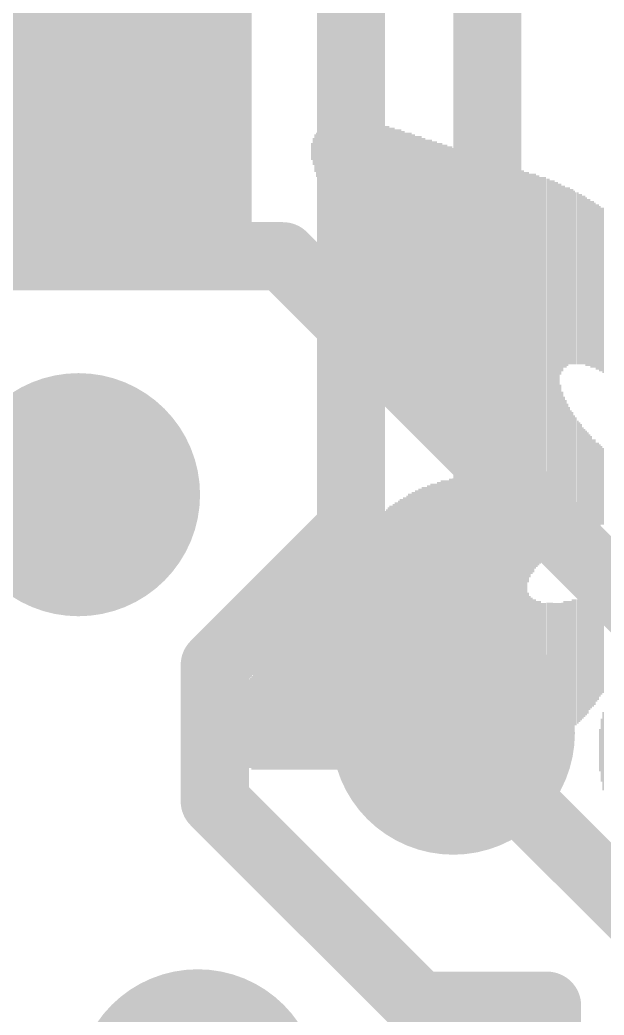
# Model space of a CAD drawing. Extents: x -12.9 to 57.5, y -7.5 to 35.5.
# Drawn here: x 19.594 to 21.771, y 15.459 to 19.169 of the extents above; entities that cross this region are included whole.
import ezdxf

# ---------------------------------------------------------------- set-up
doc = ezdxf.new("R2010")
doc.units = 0
for name, color, linetype in [('1', 12, 'CONTINUOUS'), ('16', 132, 'CONTINUOUS'), ('18', 110, 'CONTINUOUS'), ('21', 40, 'CONTINUOUS')]:
    doc.layers.add(name, color=color, linetype=linetype)

# ---------------------------------------------------------------- blocks, each defined once
blk = doc.blocks.new('RECT')
blk.add_solid([(-0.5, -0.5), (0.5, -0.5), (-0.5, 0.5), (0.5, 0.5)])
blk = doc.blocks.new('ROUNDV')
at = {"const_width": 0.5}
blk.add_lwpolyline([(0, -0.25, 1), (0, 0.25, 1), (0, -0.25)], format="xyb", dxfattribs=at)

msp = doc.modelspace()

# ---------------------------------------------------------------- linework, layer by layer
at = {"layer": '1', "const_width": 0.254}
for points in [[(20.828, 17.272), (20.828, 19.812)], [(19.757, 19.757), (19.757, 18.923)], [(21.336, 19.431), (21.336, 16.51)], [(19.7476, 18.923), (18.249, 17.4244)], [(19.757, 18.923), (19.7476, 18.923)], [(20.32, 16.764), (20.828, 17.272)], [(20.32, 16.256), (20.32, 16.764)], [(21.336, 16.51), (21.209, 16.51)], [(21.082, 15.494), (20.32, 16.256)], [(21.082, 15.494), (21.5585, 15.494)], [(21.5585, 15.494), (21.5585, 14.524)]]:
    msp.add_lwpolyline(points, dxfattribs=at)
at = {"layer": '1', "const_width": 0.127}
for points in [[(19.7476, 18.9865, 1), (19.7476, 18.8595)], [(19.7925, 18.8781, 1), (19.7027, 18.9679)], [(19.757, 18.8595, 1), (19.757, 18.9865)], [(19.6935, 18.923, 1), (19.8205, 18.923)], [(20.8729, 17.2271, 1), (20.7831, 17.3169)], [(20.7645, 17.272, 1), (20.8915, 17.272)], [(20.3835, 16.764, 1), (20.2565, 16.764)], [(20.2751, 16.8089, 1), (20.3649, 16.7191)], [(21.209, 16.5735, 1), (21.209, 16.4465)], [(21.336, 16.4465, 1), (21.336, 16.5735)], [(21.2725, 16.51, 1), (21.3995, 16.51)], [(20.3649, 16.3009, 1), (20.2751, 16.2111)], [(20.2565, 16.256, 1), (20.3835, 16.256)], [(21.082, 15.5575, 1), (21.082, 15.4305)], [(21.622, 15.494, 1), (21.495, 15.494)], [(21.5585, 15.4305, 1), (21.5585, 15.5575)], [(21.0371, 15.4491, 1), (21.1269, 15.5389)]]:
    msp.add_lwpolyline(points, format="xyb", dxfattribs=at)
at = {"layer": '16', "const_width": 0.254}
for points in [[(20.574, 18.288), (19.05, 18.288)], [(20.574, 18.288), (26.035, 12.827)], [(21.209, 16.51), (25.273, 12.446)]]:
    msp.add_lwpolyline(points, dxfattribs=at)
at = {"layer": '16', "const_width": 0.127}
for points in [[(20.6189, 18.3329, 1), (20.5291, 18.2431)], [(20.574, 18.2245, 1), (20.574, 18.3515)], [(21.2539, 16.5549, 1), (21.1641, 16.4651)]]:
    msp.add_lwpolyline(points, format="xyb", dxfattribs=at)

# ---------------------------------------------------------------- block references
at = {"layer": '1', "xscale": 1.4, "yscale": 1.4, "rotation": 270}
msp.add_blockref('RECT', (19.757, 18.923), dxfattribs=at)
at = {"layer": '18', "xscale": 0.9064, "yscale": 0.9064}
for p in [(19.812, 17.399), (19.812, 17.399), (21.209, 16.51), (21.209, 16.51), (20.2565, 15.1765), (20.2565, 15.1765)]:
    msp.add_blockref('ROUNDV', p, dxfattribs=at)
at = {"layer": '21', "rotation": 270}
for p, xscale, yscale in [((20.7772, 18.5801), 0.4636, 0.0064), ((20.7836, 18.5706), 0.4826, 0.0063), ((20.7899, 18.5643), 0.4953, 0.0064), ((20.7963, 18.5516), 0.5207, 0.0063), ((20.8026, 18.5452), 0.5334, 0.0064), ((20.8089, 18.5325), 0.5588, 0.0063), ((20.8153, 18.523), 0.5779, 0.0064), ((20.8217, 18.5135), 0.5969, 0.0063), ((20.828, 18.5039), 0.616, 0.0064), ((20.8344, 18.4944), 0.635, 0.0063), ((20.8407, 18.4849), 0.6541, 0.0064), ((20.7201, 18.65), 0.2477, 0.0063), ((20.7264, 18.6404), 0.2794, 0.0064), ((20.7327, 18.6373), 0.2985, 0.0063), ((20.7391, 18.6277), 0.3302, 0.0064), ((20.7455, 18.6213), 0.3429, 0.0063), ((20.7518, 18.6119), 0.3747, 0.0064), ((20.7582, 18.6024), 0.3937, 0.0063), ((20.7645, 18.5992), 0.4127, 0.0064), ((20.7708, 18.5864), 0.4381, 0.0063), ((20.847, 18.4721), 0.6667, 0.0063), ((20.8534, 18.4626), 0.6858, 0.0064), ((20.8598, 18.4531), 0.7048, 0.0063), ((20.8661, 18.4436), 0.7239, 0.0064), ((20.8725, 18.434), 0.7429, 0.0063), ((20.8788, 18.4214), 0.7557, 0.0064), ((20.8851, 18.4119), 0.7747, 0.0063), ((20.8915, 18.4023), 0.7938, 0.0064), ((20.8979, 18.3896), 0.8064, 0.0063), ((20.9042, 18.3801), 0.8255, 0.0064), ((20.9106, 18.3706), 0.8445, 0.0063), ((20.9169, 18.3578), 0.8573, 0.0064), ((20.9232, 18.3515), 0.87, 0.0063), ((20.9296, 18.342), 0.889, 0.0064), ((20.936, 18.3325), 0.8953, 0.0063), ((20.9423, 18.3261), 0.908, 0.0064), ((20.9487, 18.3198), 0.9207, 0.0063), ((20.955, 18.3102), 0.9271, 0.0064), ((20.9613, 18.3039), 0.9398, 0.0063), ((20.9677, 18.2976), 0.9525, 0.0064), ((20.6946, 18.6722), 0.1397, 0.0063), ((20.701, 18.6659), 0.1651, 0.0064), ((20.7074, 18.6626), 0.1969, 0.0063), ((20.7137, 18.6563), 0.2222, 0.0064), ((20.9741, 18.288), 0.9588, 0.0063), ((20.9804, 18.2817), 0.9715, 0.0064), ((20.9868, 18.2753), 0.9842, 0.0063), ((20.9931, 18.269), 0.9843, 0.0064), ((20.9994, 18.2626), 0.997, 0.0063), ((21.0058, 18.2595), 1.0033, 0.0064), ((21.0122, 18.2531), 1.016, 0.0063), ((21.0185, 18.2467), 1.016, 0.0064), ((21.0249, 18.2436), 1.0223, 0.0063), ((21.0312, 18.234), 1.0287, 0.0064), ((21.0375, 18.2309), 1.0351, 0.0063), ((21.0439, 18.2245), 1.0478, 0.0064), ((21.0503, 18.2214), 1.0541, 0.0063), ((21.0566, 18.215), 1.0541, 0.0064), ((21.063, 18.2118), 1.0604, 0.0063), ((20.682, 18.6786), 0.0635, 0.0063), ((20.6883, 18.6785), 0.1016, 0.0064), ((21.0693, 18.2055), 1.0605, 0.0064), ((21.0756, 18.2023), 1.0668, 0.0063), ((21.082, 18.1959), 1.0795, 0.0064), ((21.0884, 18.1928), 1.0859, 0.0063), ((21.0947, 18.1864), 1.0858, 0.0064), ((21.1011, 18.1832), 1.0922, 0.0063), ((21.1074, 18.1801), 1.0859, 0.0064), ((21.1137, 18.1737), 1.0986, 0.0063), ((21.1201, 18.1737), 1.0986, 0.0064), ((21.1265, 18.1706), 1.1049, 0.0063), ((21.1328, 18.1641), 1.1049, 0.0064), ((21.1392, 18.161), 1.1112, 0.0063), ((21.1455, 18.1578), 1.1176, 0.0064), ((21.1518, 18.1515), 1.1176, 0.0063), ((21.1582, 18.1515), 1.1176, 0.0064), ((21.1646, 18.1483), 1.124, 0.0063), ((21.1709, 18.142), 1.1239, 0.0064), ((21.1773, 18.1388), 1.1303, 0.0063), ((21.1836, 18.1388), 1.1303, 0.0064), ((21.1899, 18.1325), 1.1303, 0.0063), ((21.1963, 18.1293), 1.1367, 0.0064), ((21.2027, 18.1293), 1.1367, 0.0063), ((21.209, 18.1229), 1.1366, 0.0064), ((21.2154, 18.1229), 1.1366, 0.0063), ((21.2217, 18.1197), 1.143, 0.0064), ((21.228, 18.1134), 1.143, 0.0063), ((21.2344, 18.1134), 1.143, 0.0064), ((21.2408, 18.1102), 1.1494, 0.0063), ((21.2471, 18.107), 1.143, 0.0064), ((21.2535, 18.1039), 1.1493, 0.0063), ((21.2598, 18.1039), 1.1493, 0.0064), ((21.2661, 18.0975), 1.1494, 0.0063), ((21.2725, 18.0975), 1.1494, 0.0064), ((21.2789, 18.0975), 1.1494, 0.0063), ((21.2852, 18.0912), 1.1493, 0.0064), ((21.2916, 18.0912), 1.1493, 0.0063), ((21.2979, 18.0879), 1.1557, 0.0064), ((21.3042, 18.0848), 1.1494, 0.0063), ((21.3106, 18.0848), 1.1494, 0.0064), ((21.317, 18.0816), 1.1557, 0.0063), ((21.3233, 18.0785), 1.1493, 0.0064), ((21.3297, 18.0785), 1.1493, 0.0063), ((21.336, 18.0753), 1.1557, 0.0064), ((21.3423, 18.0721), 1.1494, 0.0063), ((21.3487, 18.0721), 1.1494, 0.0064), ((21.3551, 18.0721), 1.1494, 0.0063), ((21.3614, 18.0658), 1.1493, 0.0064), ((21.3678, 18.0658), 1.1493, 0.0063), ((21.3741, 18.0658), 1.1493, 0.0064), ((21.3804, 18.0594), 1.1494, 0.0063), ((21.3868, 18.0594), 1.1494, 0.0064), ((21.3932, 18.0594), 1.1494, 0.0063), ((21.3995, 18.0562), 1.143, 0.0064), ((21.4059, 18.0531), 1.1493, 0.0063), ((21.4122, 18.0531), 1.1493, 0.0064), ((21.4185, 18.0499), 1.143, 0.0063), ((21.4249, 18.0467), 1.1494, 0.0064), ((21.4313, 18.0467), 1.1494, 0.0063), ((21.4376, 17.5165), 2.1971, 0.0064), ((21.444, 17.5165), 2.1971, 0.0063), ((21.4503, 17.5165), 2.1971, 0.0064), ((21.4566, 17.5165), 2.1844, 0.0063), ((21.463, 17.5165), 2.1844, 0.0064), ((21.4694, 17.5165), 2.1844, 0.0063), ((21.4757, 17.5165), 2.1717, 0.0064), ((21.4821, 17.5165), 2.1717, 0.0063), ((21.4884, 17.8372), 1.5303, 0.0064), ((21.4947, 17.8435), 1.505, 0.0063), ((21.5011, 17.8498), 1.4923, 0.0064), ((21.5075, 17.853), 1.4859, 0.0063), ((21.5138, 17.8594), 1.4732, 0.0064), ((21.5202, 17.8593), 1.4605, 0.0063), ((21.5265, 17.8626), 1.4541, 0.0064), ((21.5328, 17.8626), 1.4415, 0.0063), ((21.5392, 17.8658), 1.4351, 0.0064), ((21.5456, 17.8689), 1.4288, 0.0063), ((21.5519, 17.8721), 1.4224, 0.0064), ((21.5583, 17.8721), 1.4097, 0.0063), ((21.5646, 17.8753), 1.4033, 0.0064), ((21.5709, 17.8753), 1.3907, 0.0063), ((21.5773, 17.8785), 1.3843, 0.0064), ((21.5837, 17.8785), 1.3843, 0.0063), ((21.59, 17.8784), 1.3716, 0.0064), ((21.5964, 17.8816), 1.3652, 0.0063), ((21.6027, 17.8816), 1.3526, 0.0064), ((21.609, 18.2023), 0.7112, 0.0063), ((21.6154, 18.2055), 0.6921, 0.0064), ((21.6218, 18.2118), 0.6794, 0.0063), ((21.6281, 18.2087), 0.6731, 0.0064), ((21.6345, 18.2118), 0.6668, 0.0063), ((21.6408, 18.215), 0.6604, 0.0064), ((21.6471, 18.2118), 0.654, 0.0063), ((21.6535, 18.2118), 0.654, 0.0064), ((21.6599, 18.2087), 0.6477, 0.0063), ((21.6662, 18.2055), 0.6413, 0.0064), ((21.6726, 18.2055), 0.6413, 0.0063), ((21.6789, 18.2023), 0.635, 0.0064), ((21.6852, 18.2023), 0.635, 0.0063), ((21.6916, 18.1991), 0.6286, 0.0064), ((21.698, 18.1991), 0.6286, 0.0063), ((21.7043, 18.1928), 0.6287, 0.0064), ((21.7107, 18.1896), 0.6223, 0.0063), ((21.717, 18.1896), 0.6223, 0.0064), ((21.7233, 18.1833), 0.6223, 0.0063), ((21.7297, 18.1833), 0.6223, 0.0064), ((21.7361, 18.1801), 0.6159, 0.0063), ((21.7424, 18.1737), 0.616, 0.0064), ((21.7488, 18.1737), 0.616, 0.0063), ((21.7551, 18.1674), 0.6159, 0.0064), ((21.7614, 18.1642), 0.6096, 0.0063), ((21.7678, 18.161), 0.616, 0.0064), ((21.609, 17.5069), 0.6033, 0.0063), ((21.6154, 17.4975), 0.5715, 0.0064), ((21.6218, 17.4911), 0.5461, 0.0063), ((21.6281, 17.4847), 0.5334, 0.0064), ((21.6345, 17.4816), 0.5143, 0.0063), ((21.6408, 17.4784), 0.4953, 0.0064), ((21.6471, 17.472), 0.4826, 0.0063), ((21.6535, 17.472), 0.4699, 0.0064), ((21.6599, 17.4657), 0.4572, 0.0063), ((21.6662, 17.4657), 0.4445, 0.0064), ((21.6726, 17.4593), 0.4318, 0.0063), ((21.6789, 17.4594), 0.4191, 0.0064), ((21.6852, 17.4562), 0.4127, 0.0063), ((21.6916, 17.453), 0.3937, 0.0064), ((21.698, 17.4498), 0.3874, 0.0063), ((21.7043, 17.4498), 0.3746, 0.0064), ((21.7107, 17.4467), 0.3683, 0.0063), ((21.717, 17.4466), 0.3556, 0.0064), ((21.7233, 17.4435), 0.3493, 0.0063), ((21.7297, 17.4403), 0.3302, 0.0064), ((21.7361, 17.4403), 0.3302, 0.0063), ((21.7424, 17.4371), 0.3112, 0.0064), ((21.7488, 17.4371), 0.3112, 0.0063), ((21.7551, 17.4339), 0.3048, 0.0064), ((21.7614, 17.4339), 0.2921, 0.0063), ((21.7678, 17.4307), 0.2857, 0.0064), ((21.1265, 16.9069), 1.0668, 0.0063), ((21.1328, 16.9069), 1.0668, 0.0064), ((21.1392, 16.9069), 1.0668, 0.0063), ((21.1455, 16.9069), 1.0668, 0.0064), ((21.1518, 16.9101), 1.0731, 0.0063), ((21.1582, 16.9101), 1.0731, 0.0064), ((21.1646, 16.9133), 1.0795, 0.0063), ((21.1709, 16.9133), 1.0795, 0.0064), ((21.1773, 16.9133), 1.0795, 0.0063), ((21.1836, 16.9133), 1.0795, 0.0064), ((21.1899, 16.9133), 1.0795, 0.0063), ((21.1963, 16.9164), 1.0858, 0.0064), ((21.2027, 16.9164), 1.0858, 0.0063), ((21.209, 16.9196), 1.0795, 0.0064), ((21.2154, 16.9196), 1.0795, 0.0063), ((21.2217, 16.9228), 1.0859, 0.0064), ((21.228, 16.9228), 1.0859, 0.0063), ((21.2344, 16.9228), 1.0859, 0.0064), ((21.2408, 16.9228), 1.0859, 0.0063), ((21.2471, 16.9228), 1.0859, 0.0064), ((21.2535, 16.9228), 1.0859, 0.0063), ((21.2598, 16.9228), 1.0859, 0.0064), ((21.2661, 16.9228), 1.0859, 0.0063), ((21.2725, 16.9228), 1.0859, 0.0064), ((21.2789, 16.9291), 1.0858, 0.0063), ((21.2852, 16.9291), 1.0858, 0.0064), ((21.2916, 16.9291), 1.0858, 0.0063), ((21.2979, 16.9291), 1.0858, 0.0064), ((21.3042, 16.9291), 1.0858, 0.0063), ((21.3106, 16.9291), 1.0858, 0.0064), ((21.317, 16.9291), 1.0858, 0.0063), ((21.3233, 16.9291), 1.0858, 0.0064), ((21.3297, 16.9322), 1.0795, 0.0063), ((21.336, 16.9322), 1.0795, 0.0064), ((21.3423, 16.9322), 1.0795, 0.0063), ((21.3487, 16.9322), 1.0795, 0.0064), ((21.3551, 16.9322), 1.0795, 0.0063), ((21.3614, 16.9354), 1.0731, 0.0064), ((21.3678, 16.9354), 1.0731, 0.0063), ((21.3741, 16.9323), 1.0668, 0.0064), ((21.3804, 16.9323), 1.0668, 0.0063), ((21.3868, 16.9323), 1.0668, 0.0064), ((21.3932, 16.9354), 1.0605, 0.0063), ((21.3995, 16.9354), 1.0605, 0.0064), ((21.4059, 16.9354), 1.0605, 0.0063), ((21.4122, 16.9386), 1.0541, 0.0064), ((21.4185, 16.9386), 1.0541, 0.0063), ((21.4249, 16.9386), 1.0541, 0.0064), ((21.4313, 16.9386), 1.0541, 0.0063), ((21.0439, 16.8879), 1.0287, 0.0064), ((21.0503, 16.8879), 1.0287, 0.0063), ((21.0566, 16.891), 1.035, 0.0064), ((21.063, 16.891), 1.035, 0.0063), ((21.0693, 16.8942), 1.0414, 0.0064), ((21.0756, 16.8942), 1.0414, 0.0063), ((21.082, 16.8973), 1.0477, 0.0064), ((21.0884, 16.8973), 1.0477, 0.0063), ((21.0947, 16.9005), 1.0541, 0.0064), ((21.1011, 16.9005), 1.0541, 0.0063), ((21.1074, 16.9005), 1.0541, 0.0064), ((21.1137, 16.9037), 1.0604, 0.0063), ((21.1201, 16.9037), 1.0604, 0.0064), ((20.9868, 16.8688), 0.9906, 0.0063), ((20.9931, 16.872), 0.9969, 0.0064), ((20.9994, 16.872), 0.9969, 0.0063), ((21.0058, 16.8752), 1.0033, 0.0064), ((21.0122, 16.8783), 1.0096, 0.0063), ((21.0185, 16.8783), 1.0096, 0.0064), ((21.0249, 16.8815), 1.016, 0.0063), ((21.0312, 16.8815), 1.016, 0.0064), ((21.0375, 16.8847), 1.0223, 0.0063), ((20.9423, 16.8529), 0.9588, 0.0064), ((20.9487, 16.8561), 0.9652, 0.0063), ((20.955, 16.8561), 0.9652, 0.0064), ((20.9613, 16.8592), 0.9715, 0.0063), ((20.9677, 16.8624), 0.9779, 0.0064), ((20.9741, 16.8656), 0.9842, 0.0063), ((20.9804, 16.8656), 0.9842, 0.0064), ((20.8979, 16.8339), 0.9207, 0.0063), ((20.9042, 16.8371), 0.9271, 0.0064), ((20.9106, 16.8402), 0.9334, 0.0063), ((20.9169, 16.8434), 0.9398, 0.0064), ((20.9232, 16.8434), 0.9398, 0.0063), ((20.9296, 16.8466), 0.9461, 0.0064), ((20.936, 16.8498), 0.9525, 0.0063), ((20.8598, 16.8148), 0.8826, 0.0063), ((20.8661, 16.818), 0.889, 0.0064), ((20.8725, 16.8211), 0.8953, 0.0063), ((20.8788, 16.8244), 0.9017, 0.0064), ((20.8851, 16.8275), 0.908, 0.0063), ((20.8915, 16.8307), 0.9144, 0.0064), ((20.8217, 16.7958), 0.8445, 0.0063), ((20.828, 16.799), 0.8509, 0.0064), ((20.8344, 16.8021), 0.8572, 0.0063), ((20.8407, 16.8053), 0.8636, 0.0064), ((20.847, 16.8085), 0.8699, 0.0063), ((20.8534, 16.8117), 0.8763, 0.0064), ((20.7963, 16.7799), 0.8128, 0.0063), ((20.8026, 16.783), 0.8191, 0.0064), ((20.8089, 16.7863), 0.8255, 0.0063), ((20.8153, 16.7894), 0.8318, 0.0064), ((20.7645, 16.7577), 0.7683, 0.0064), ((20.7708, 16.7609), 0.7747, 0.0063), ((20.7772, 16.7672), 0.7874, 0.0064), ((20.7836, 16.7704), 0.7937, 0.0063), ((20.7899, 16.7736), 0.8001, 0.0064), ((20.7391, 16.7418), 0.7366, 0.0064), ((20.7455, 16.7449), 0.7429, 0.0063), ((20.7518, 16.7482), 0.7493, 0.0064), ((20.7582, 16.7545), 0.762, 0.0063), ((20.7137, 16.7228), 0.6985, 0.0064), ((20.7201, 16.7259), 0.7048, 0.0063), ((20.7264, 16.7323), 0.7175, 0.0064), ((20.7327, 16.7355), 0.7239, 0.0063), ((20.6883, 16.7068), 0.6667, 0.0064), ((20.6946, 16.7101), 0.6731, 0.0063), ((20.701, 16.7132), 0.6794, 0.0064), ((20.7074, 16.7196), 0.6921, 0.0063), ((21.4884, 16.7355), 0.5969, 0.0064), ((21.7361, 16.8244), 0.4191, 0.0063), ((21.7424, 16.8307), 0.4064, 0.0064), ((21.7488, 16.837), 0.4064, 0.0063), ((21.7551, 16.8434), 0.3937, 0.0064), ((21.7614, 16.8498), 0.3937, 0.0063), ((21.7678, 16.8529), 0.3874, 0.0064), ((20.6565, 16.6847), 0.6223, 0.0063), ((20.6629, 16.6878), 0.6286, 0.0064), ((20.6693, 16.6942), 0.6413, 0.0063), ((20.6756, 16.6974), 0.6477, 0.0064), ((20.682, 16.7005), 0.654, 0.0063), ((21.4947, 16.7291), 0.5842, 0.0063), ((21.5011, 16.7259), 0.5778, 0.0064), ((21.5075, 16.7259), 0.5652, 0.0063), ((21.5138, 16.7259), 0.5652, 0.0064), ((21.5202, 16.7259), 0.5524, 0.0063), ((21.5265, 16.7259), 0.5524, 0.0064), ((21.5328, 16.7291), 0.5461, 0.0063), ((21.5392, 16.7259), 0.5398, 0.0064), ((21.5456, 16.7291), 0.5334, 0.0063), ((21.5519, 16.7291), 0.5334, 0.0064), ((21.5583, 16.7323), 0.5271, 0.0063), ((21.5646, 16.7323), 0.5271, 0.0064), ((21.5709, 16.7355), 0.5207, 0.0063), ((21.5773, 16.7355), 0.5207, 0.0064), ((21.5837, 16.7386), 0.5144, 0.0063), ((21.59, 16.7418), 0.508, 0.0064), ((21.5964, 16.7418), 0.508, 0.0063), ((21.6027, 16.7449), 0.5017, 0.0064), ((21.609, 16.7449), 0.5017, 0.0063), ((21.6154, 16.7482), 0.4953, 0.0064), ((21.6218, 16.7545), 0.4953, 0.0063), ((21.6281, 16.7577), 0.4889, 0.0064), ((21.6345, 16.7577), 0.4889, 0.0063), ((21.6408, 16.7608), 0.4826, 0.0064), ((21.6471, 16.764), 0.4762, 0.0063), ((21.6535, 16.7704), 0.4763, 0.0064), ((21.6599, 16.7736), 0.4699, 0.0063), ((21.6662, 16.7736), 0.4699, 0.0064), ((21.6726, 16.7767), 0.4636, 0.0063), ((21.6789, 16.783), 0.4635, 0.0064), ((21.6852, 16.7862), 0.4572, 0.0063), ((21.6916, 16.7894), 0.4508, 0.0064), ((21.698, 16.7958), 0.4509, 0.0063), ((21.7043, 16.799), 0.4445, 0.0064), ((21.7107, 16.8021), 0.4382, 0.0063), ((21.717, 16.8116), 0.4318, 0.0064), ((21.7233, 16.8148), 0.4254, 0.0063), ((21.7297, 16.8179), 0.4191, 0.0064), ((20.6312, 16.6656), 0.5842, 0.0063), ((20.6375, 16.672), 0.5969, 0.0064), ((20.6439, 16.6751), 0.6032, 0.0063), ((20.6502, 16.6783), 0.6096, 0.0064), ((20.5994, 16.6466), 0.5461, 0.0064), ((20.6058, 16.6497), 0.5524, 0.0063), ((20.6121, 16.6529), 0.5588, 0.0064), ((20.6184, 16.6593), 0.5715, 0.0063), ((20.6248, 16.6624), 0.5778, 0.0064), ((20.574, 16.6275), 0.508, 0.0064), ((20.5803, 16.6306), 0.5143, 0.0063), ((20.5867, 16.637), 0.527, 0.0064), ((20.5931, 16.6402), 0.5334, 0.0063), ((20.5486, 16.6116), 0.4762, 0.0064), ((20.555, 16.6148), 0.4826, 0.0063), ((20.5613, 16.618), 0.4889, 0.0064), ((20.5677, 16.6243), 0.5016, 0.0063), ((20.5232, 16.5925), 0.4381, 0.0064), ((20.5296, 16.5989), 0.4508, 0.0063), ((20.5359, 16.6021), 0.4572, 0.0064), ((20.5422, 16.6053), 0.4635, 0.0063), ((20.4978, 16.5767), 0.4064, 0.0064), ((20.5041, 16.5799), 0.4127, 0.0063), ((20.5105, 16.5831), 0.4191, 0.0064), ((20.5169, 16.5894), 0.4318, 0.0063), ((20.4661, 16.5544), 0.3619, 0.0063), ((20.4724, 16.5577), 0.3683, 0.0064), ((20.4788, 16.564), 0.381, 0.0063), ((20.4851, 16.5672), 0.3873, 0.0064), ((20.4915, 16.5704), 0.3937, 0.0063), ((20.4407, 16.5386), 0.3175, 0.0063), ((20.447, 16.5449), 0.3302, 0.0064), ((20.4534, 16.5481), 0.3366, 0.0063), ((20.4597, 16.5481), 0.3492, 0.0064), ((20.4089, 16.5259), 0.2667, 0.0064), ((20.4153, 16.5259), 0.2794, 0.0063), ((20.4216, 16.5291), 0.2857, 0.0064), ((20.428, 16.5354), 0.2984, 0.0063), ((20.4343, 16.5354), 0.3112, 0.0064), ((20.3899, 16.5132), 0.2286, 0.0063), ((20.3962, 16.5196), 0.2413, 0.0064), ((20.4026, 16.5195), 0.254, 0.0063), ((20.3645, 16.51), 0.1588, 0.0063), ((20.3708, 16.5132), 0.1778, 0.0064), ((20.3772, 16.51), 0.1968, 0.0063), ((20.3835, 16.5131), 0.2159, 0.0064), ((21.7678, 16.4434), 0.2921, 0.0064), ((20.3454, 16.51), 0.0826, 0.0064), ((20.3518, 16.51), 0.1206, 0.0063), ((20.3581, 16.5131), 0.1397, 0.0064), ((21.7614, 16.4465), 0.235, 0.0063), ((20.3391, 16.5132), 0.0508, 0.0063), ((21.7551, 16.4465), 0.1588, 0.0064)]:
    msp.add_blockref('RECT', p, dxfattribs=dict(at, xscale=xscale, yscale=yscale))

doc.saveas('drawing.dxf')
